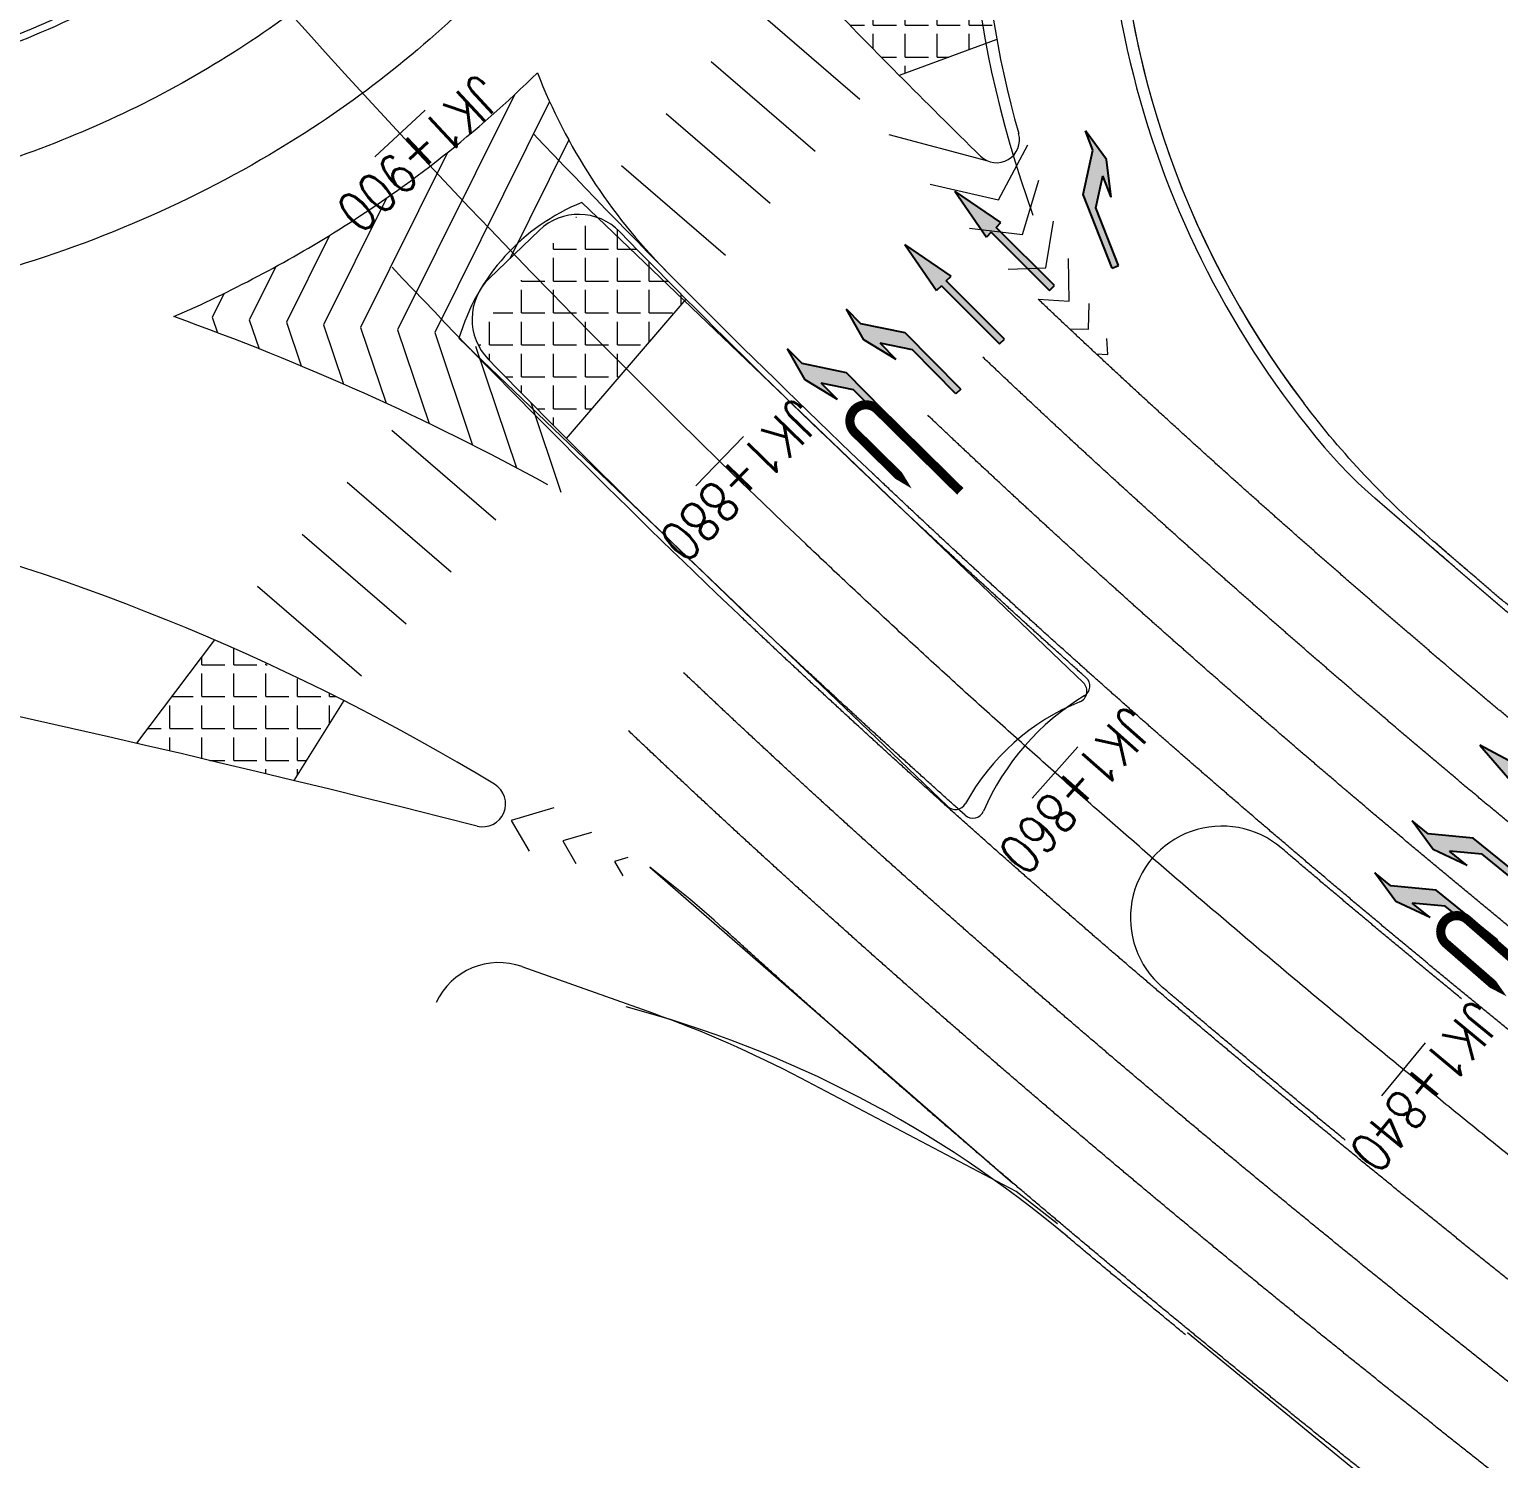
# Model space of a CAD drawing. Header units: millimetres. Extents: x 523446 to 528898, y 388189 to 392165.
# Drawn here: x 527097.3 to 527161.5, y 389638.9 to 389701.4 of the extents above; entities that cross this region are included whole.
import ezdxf
from ezdxf.enums import TextEntityAlignment as Align

# ---------------------------------------------------------------- set-up
doc = ezdxf.new("R2010")
doc.units = ezdxf.units.MM
for name, pattern in [('33', [6, 3, -3]), ('ACAD_ISO04W100', [30, 24, -3, 0, -3]), ('CONTINOUS', [0])]:
    doc.linetypes.add(name, pattern=pattern)
for name, color, linetype, lineweight in [('000-scy-中分带', 2, 'Continuous', 60), ('000-scy-机动车道线', 5, 'Continuous', 60), ('xubx地面', 7, 'CONTINOUS', 40), ('人行横道', 7, 'Continuous', 30)]:
    doc.layers.add(name, color=color, linetype=linetype, lineweight=lineweight)
for name, color, linetype in [('JQDD-标注路线桩号', 7, 'Continuous'), ('MEDS道路平面中线-JQDD', 7, 'Continuous'), ('中央绿化带', 3, 'Continuous'), ('标线（实）', 1, 'Continuous'), ('标线（虚）', 1, '33'), ('渠化岛', 4, 'Continuous'), ('箭头', 7, 'Continuous'), ('车行道边线', 5, 'ACAD_ISO04W100'), ('转盘', 5, 'Continuous')]:
    doc.layers.add(name, color=color, linetype=linetype)
doc.styles.add('MEDS', font='TXT_S.SHX', dxfattribs={"width": 0.75, "bigfont": 'hztxt.shx'})
pattern_1 = [(0, (0, 0), (0, 1.397), [1.016, -0.381]), (90, (0, 0), (-1.397, 9e-17), [1.016, -0.381])]

# ---------------------------------------------------------------- blocks, each defined once
blk = doc.blocks.new('y')
blk.add_hatch(color=0).paths.add_polyline_path([(0.55, 0.225), (0.55, -0.275), (0.75, 0.525), (0.55, 1.275), (0.55, 0.825), (0, 0), (0, -1.725), (0.15, -1.725), (0.15, -0.375)])
at = {"color": 0}
for p, q in [((0.75, 0.525), (0.55, 1.275)), ((0.55, 0.825), (0.55, 1.275)), ((0, 0), (0.55, 0.825)), ((0.55, -0.275), (0.75, 0.525)), ((0.15, -0.375), (0.55, 0.225)), ((0.55, -0.275), (0.55, 0.225)), ((0, -1.725), (0, 0)), ((0.15, -1.725), (0.15, -0.375)), ((0, -1.725), (0.15, -1.725))]:
    blk.add_line(p, q, dxfattribs=at)
blk = doc.blocks.new('zx')
blk.add_hatch(color=0).paths.add_polyline_path([(0.075, -1.2), (0.225, -1.2), (0, 0), (-0.225, -1.2), (-0.075, -1.2), (-0.075, -3), (0.075, -3)])
at = {"color": 0}
for p, q in [((0, 0), (-0.225, -1.2)), ((0.225, -1.2), (0, 0)), ((-0.075, -1.2), (-0.225, -1.2)), ((-0.075, -1.2), (-0.075, -3)), ((0.075, -3), (0.075, -1.2)), ((0.075, -1.2), (0.225, -1.2)), ((-0.075, -3), (0.075, -3))]:
    blk.add_line(p, q, dxfattribs=at)
blk = doc.blocks.new('箭头（调头）')
at = {"color": 0}
blk.add_lwpolyline([(0, 0, 0.4, 0.4, 0), (0, 5.1, 0.4, 0.4, 1), (-1.4, 5.1, 0.4, 0.4, 0), (-1.4, 4, 1.2, 0, 0), (-1.4, 1.6, 0, 0, 0)], format="xyseb", dxfattribs=at)

msp = doc.modelspace()

# ---------------------------------------------------------------- hatches: boundary and pattern name
at = {"layer": '渠化岛', "linetype": 'ByBlock', "lineweight": 0}
h = msp.add_hatch(dxfattribs=at)
h.set_pattern_fill('ANGLE', color=42, scale=0.2, style=0)
h.set_pattern_definition(pattern_1)
edge = h.paths.add_edge_path()
edge.add_arc((527138.94, 389709.961), 10, 210.32011, 221.05131)
edge.add_line((527131.398, 389703.394), (527135.344, 389699.344))
edge.add_line((527135.344, 389699.344), (527139.608, 389700.903))
edge.add_arc((527184.844, 389709.25), 46, 145.64198, 190.45499, ccw=False)
edge.add_line((527146.87, 389735.211), (527144.168, 389737.134))
edge.add_line((527144.168, 389737.134), (527136.391, 389727.156))
edge.add_line((527136.391, 389727.156), (527130.854, 389716.695))
edge.add_line((527130.854, 389716.695), (527131.967, 389707.381))
edge.add_line((527131.967, 389707.381), (527130.307, 389704.913))
h = msp.add_hatch(dxfattribs=at)
h.set_pattern_fill('ANGLE', color=42, scale=0.2, style=0)
h.set_pattern_definition(pattern_1)
edge = h.paths.add_edge_path()
edge.add_arc((527119.175, 389688.686), 2.5, 195.88878, 220.23053)
edge.add_line((527117.267, 389687.071), (527120.797, 389683.482))
edge.add_line((527120.797, 389683.482), (527126.036, 389689.558))
edge.add_line((527126.036, 389689.558), (527122.877, 389692.781))
edge.add_line((527122.877, 389692.781), (527121.234, 389693.176))
edge.add_line((527121.234, 389693.176), (527116.771, 389688.002))
h = msp.add_hatch(dxfattribs=at)
h.set_pattern_fill('ANGLE', color=42, scale=0.2, style=0)
h.set_pattern_definition(pattern_1)
h.paths.add_polyline_path([(527102.02, 389670.158), (527105.421, 389674.675), (527111.082, 389672.022), (527108.909, 389668.526)])

# ---------------------------------------------------------------- linework, layer by layer
at = {"layer": '000-scy-中分带', "linetype": 'ByBlock', "lineweight": 0}
for p, q in [((527121.476, 389693.79), (527143.392, 389672.796)), ((527116.104, 389687.856), (527137.453, 389667.405))]:
    msp.add_line(p, q, dxfattribs=at)
at = {"layer": '000-scy-中分带', "linetype": 'ByBlock', "lineweight": 0, "flags": 128}
for points in [[(527152.305, 389665.357, -0.000041), (527152.038, 389665.584)], [(527152.305, 389665.357, -0.000041), (527152.038, 389665.584)], [(527159.911, 389658.997, -0.000034), (527159.652, 389659.21, -0.000057), (527159.226, 389659.561, -0.000058), (527158.801, 389659.912, -0.000058), (527158.375, 389660.264, -0.000059), (527157.95, 389660.616, -0.000059), (527157.525, 389660.968, -0.00006), (527157.101, 389661.321, -0.00006), (527156.677, 389661.674, -0.000061), (527156.254, 389662.027, -0.000061), (527155.83, 389662.381, -0.000061), (527155.407, 389662.735, -0.000062), (527154.985, 389663.09, -0.000062), (527154.563, 389663.445, -0.000063), (527154.141, 389663.8, -0.000063), (527153.72, 389664.156, -0.000064), (527153.299, 389664.513, -0.000064), (527152.878, 389664.869, -0.000065), (527152.458, 389665.226, -0.000009), (527152.305, 389665.357)], [(527159.911, 389658.997, -0.000034), (527159.652, 389659.21, -0.000057), (527159.226, 389659.561, -0.000058), (527158.801, 389659.912, -0.000058), (527158.375, 389660.264, -0.000059), (527157.95, 389660.616, -0.000059), (527157.525, 389660.968, -0.00006), (527157.101, 389661.321, -0.00006), (527156.677, 389661.674, -0.000061), (527156.254, 389662.027, -0.000061), (527155.83, 389662.381, -0.000061), (527155.407, 389662.735, -0.000062), (527154.985, 389663.09, -0.000062), (527154.563, 389663.445, -0.000063), (527154.141, 389663.8, -0.000063), (527153.72, 389664.156, -0.000064), (527153.299, 389664.513, -0.000064), (527152.878, 389664.869, -0.000065), (527152.458, 389665.226, -0.000009), (527152.305, 389665.357)], [(527147.096, 389659.285, -0.000038), (527146.85, 389659.494, -0.000001), (527146.846, 389659.498, -0.000001)], [(527147.096, 389659.285, -0.000038), (527146.85, 389659.494, -0.000001), (527146.846, 389659.498, -0.000001)], [(527154.833, 389652.816, -0.000034), (527154.572, 389653.03, -0.000057), (527154.141, 389653.386, -0.000058), (527153.709, 389653.741, -0.000058), (527153.278, 389654.098, -0.000059), (527152.847, 389654.454, -0.000059), (527152.417, 389654.811, -0.00006), (527151.987, 389655.169, -0.00006), (527151.557, 389655.527, -0.000061), (527151.127, 389655.885, -0.000061), (527150.698, 389656.244, -0.000061), (527150.269, 389656.604, -0.000062), (527149.841, 389656.963, -0.000062), (527149.413, 389657.323, -0.000063), (527148.985, 389657.684, -0.000063), (527148.557, 389658.045, -0.000064), (527148.13, 389658.407, -0.000064), (527147.703, 389658.769, -0.000065), (527147.277, 389659.131, -0.000009), (527147.096, 389659.285)], [(527154.833, 389652.816, -0.000034), (527154.572, 389653.03, -0.000057), (527154.141, 389653.386, -0.000058), (527153.709, 389653.741, -0.000058), (527153.278, 389654.098, -0.000059), (527152.847, 389654.454, -0.000059), (527152.417, 389654.811, -0.00006), (527151.987, 389655.169, -0.00006), (527151.557, 389655.527, -0.000061), (527151.127, 389655.885, -0.000061), (527150.698, 389656.244, -0.000061), (527150.269, 389656.604, -0.000062), (527149.841, 389656.963, -0.000062), (527149.413, 389657.323, -0.000063), (527148.985, 389657.684, -0.000063), (527148.557, 389658.045, -0.000064), (527148.13, 389658.407, -0.000064), (527147.703, 389658.769, -0.000065), (527147.277, 389659.131, -0.000009), (527147.096, 389659.285)]]:
    msp.add_lwpolyline(points, format="xyb", dxfattribs=at)
at = {"layer": '000-scy-中分带', "linetype": 'ByBlock', "lineweight": 0}
for centre, radius, start, end in [((527124.946, 389685.25), 9.218, 112.11097, 163.578), ((527143.046, 389672.435), 0.5, 292.12431, 46.23177), ((527147.001, 389662.708), 10, 112.12431, 151.20449), ((527137.799, 389667.766), 0.5, 226.23177, 331.20449), ((527149.444, 389662.539), 4, 49.57233, 229.57233), ((527149.444, 389662.539), 4, 49.57233, 229.57233)]:
    msp.add_arc(centre, radius, start, end, dxfattribs=at)
at = {"layer": '000-scy-机动车道线', "linetype": 'ByBlock', "lineweight": 0}
for p, q in [((527124.573, 389658.363), (527118.869, 389660.398)), ((527140.446, 389650.58), (527131.048, 389655.523)), ((527142.256, 389649.156), (527140.446, 389650.58))]:
    msp.add_line(p, q, dxfattribs=at)
at = {"layer": '000-scy-机动车道线', "linetype": 'ByBlock', "lineweight": 0, "flags": 128}
msp.add_lwpolyline([(527160.191, 389677.691, -0.000063), (527159.813, 389678.016, -0.000068), (527159.407, 389678.365, -0.000068), (527159.002, 389678.715, -0.000055), (527158.678, 389678.996, -0.051754), (527153.022, 389685.014)], format="xyb", dxfattribs=at)
at = {"layer": '000-scy-机动车道线', "linetype": 'ByBlock', "lineweight": 0}
msp.add_lwpolyline([(527160.307, 389677.592, -0.000014), (527160.22, 389677.667, -0.000067), (527159.813, 389678.016, -0.000068), (527159.407, 389678.365, -0.000068), (527158.678, 389678.996)], format="xyb", dxfattribs=at)
msp.add_lwpolyline([(527160.307, 389677.592, -0.000014), (527160.22, 389677.667, -0.000067), (527159.813, 389678.016, -0.000068), (527159.407, 389678.365, -0.000068), (527158.678, 389678.996)], format="xyb", dxfattribs=at)
for centre, radius, start, end in [((527184.844, 389709.25), 40, 142.17469, 217.29357), ((527184.844, 389709.25), 40, 142.94551, 217.29357), ((526942.756, 388982.356), 706, 75.720108, 84.326198), ((527065.841, 389582.841), 100, 58.78782, 76.12448), ((527117.144, 389667.511), 1, 255.72011, 58.78782), ((527117.85, 389657.541), 3.034, 70.36715, 154.93422), ((527107.774, 389611.27), 50, 62.25795, 70.36715)]:
    msp.add_arc(centre, radius, start, end, dxfattribs=at)
at = {"layer": 'JQDD-标注路线桩号', "color": 7, "linetype": 'ByBlock', "lineweight": 0}
for p, q in [((527114.629, 389697.819), (527112.43, 389695.778)), ((527128.543, 389683.56), (527126.449, 389681.411)), ((527143.146, 389670.001), (527141.156, 389667.756)), ((527158.324, 389657.066), (527156.42, 389654.748))]:
    msp.add_line(p, q, dxfattribs=at)
at = {"layer": 'MEDS道路平面中线-JQDD', "color": 6, "linetype": 'ByBlock', "lineweight": 0}
msp.add_lwpolyline([(527162.391, 389651.825, -0.000459), (527161.418, 389652.61, -0.000469), (527160.447, 389653.397, -0.000479), (527159.477, 389654.185, -0.000488), (527158.508, 389654.975, -0.000498), (527157.542, 389655.767, -0.000508), (527156.576, 389656.562, -0.000518), (527155.613, 389657.358, -0.000527), (527154.651, 389658.156, -0.000537), (527153.69, 389658.956, -0.000547), (527152.732, 389659.759, -0.000557), (527151.775, 389660.563, -0.000566), (527150.82, 389661.37, -0.000576), (527149.867, 389662.179, -0.000586), (527148.916, 389662.99, -0.000596), (527147.967, 389663.803, -0.000605), (527147.02, 389664.619, -0.000615), (527146.075, 389665.437, -0.000625), (527145.132, 389666.257, -0.000635), (527144.191, 389667.08, -0.000645), (527143.252, 389667.905, -0.000654), (527142.315, 389668.733, -0.000664), (527141.38, 389669.563, -0.000674), (527140.448, 389670.396, -0.000684), (527139.518, 389671.231, -0.000693), (527138.59, 389672.068, -0.000703), (527137.665, 389672.909, -0.000713), (527136.742, 389673.752, -0.000723), (527135.821, 389674.597, -0.000732), (527134.903, 389675.446, -0.000742), (527133.988, 389676.297, -0.000752), (527133.075, 389677.151, -0.000762), (527132.164, 389678.007, -0.000781), (527131.257, 389678.867)], format="xyb", dxfattribs=at)
at = {"layer": 'MEDS道路平面中线-JQDD', "color": 233, "linetype": 'ByBlock', "lineweight": 0}
msp.add_arc((527406.717, 389968.904), 400, 202.72228, 226.47654, dxfattribs=at)
at = {"layer": 'xubx地面', "color": 7, "linetype": 'ByBlock', "lineweight": 0, "ltscale": 5, "flags": 128}
for points in [[(527162.312, 389670.975, -0.000062), (527161.898, 389671.323, -0.000062), (527161.484, 389671.671, -0.000063), (527161.07, 389672.019, -0.000063), (527160.657, 389672.368, -0.000064), (527160.245, 389672.717, -0.000064), (527159.833, 389673.067, -0.000065), (527159.421, 389673.417, -0.000019), (527159.303, 389673.517, -0.000019)], [(527162.574, 389666.199, -0.000059), (527162.155, 389666.547, -0.00006), (527161.736, 389666.896, -0.00006), (527161.317, 389667.244, -0.000061), (527160.899, 389667.593, -0.000061), (527160.481, 389667.943, -0.000061), (527160.064, 389668.292, -0.000062), (527159.647, 389668.642, -0.000062), (527159.23, 389668.993, -0.000063), (527158.814, 389669.343, -0.000063), (527158.399, 389669.695, -0.000064), (527157.983, 389670.046, -0.000064), (527157.568, 389670.398, -0.000065), (527157.154, 389670.75, -0.00002), (527157.025, 389670.86, -0.00002)], [(527162.457, 389661.759, -0.000057), (527162.034, 389662.107, -0.000057), (527161.61, 389662.456, -0.000058), (527161.187, 389662.805, -0.000058), (527160.764, 389663.154, -0.000059), (527160.342, 389663.504, -0.000059), (527159.92, 389663.854, -0.00006), (527159.498, 389664.204, -0.00006), (527159.077, 389664.555, -0.000061), (527158.656, 389664.906, -0.000061), (527158.236, 389665.258, -0.000061), (527157.816, 389665.61, -0.000062), (527157.396, 389665.962, -0.000062), (527156.977, 389666.314, -0.000063), (527156.558, 389666.667, -0.000063), (527156.14, 389667.021, -0.000064), (527155.722, 389667.375, -0.000064), (527155.304, 389667.729, -0.000065), (527154.887, 389668.083, -0.000022), (527154.746, 389668.204, -0.000022)], [(527162.692, 389641.673, -0.000046), (527162.252, 389642.021, -0.000046), (527161.812, 389642.37, -0.000047), (527161.372, 389642.719, -0.000047), (527160.932, 389643.068, -0.000048), (527160.493, 389643.417, -0.000048), (527160.054, 389643.767, -0.000048), (527159.615, 389644.118, -0.000049), (527159.176, 389644.468, -0.000049), (527158.738, 389644.819, -0.00005), (527158.3, 389645.171, -0.00005), (527157.862, 389645.523, -0.000051), (527157.424, 389645.875, -0.000051), (527156.987, 389646.227, -0.000052), (527156.549, 389646.58, -0.000052), (527156.112, 389646.934, -0.000053), (527155.676, 389647.288, -0.000053), (527155.239, 389647.642, -0.000054), (527154.803, 389647.997, -0.000054), (527154.367, 389648.352, -0.000055), (527153.931, 389648.707, -0.000055), (527153.496, 389649.063, -0.000056), (527153.061, 389649.419, -0.000056), (527152.626, 389649.776, -0.000057), (527152.191, 389650.133, -0.000057), (527151.757, 389650.491, -0.000058), (527151.323, 389650.849, -0.000058), (527150.889, 389651.207, -0.000059), (527150.455, 389651.566, -0.000059), (527150.022, 389651.926, -0.00006), (527149.589, 389652.285, -0.00006), (527149.157, 389652.646, -0.000061), (527148.724, 389653.006, -0.000061), (527148.292, 389653.368, -0.000061), (527147.861, 389653.729, -0.000062), (527147.429, 389654.091, -0.000062), (527146.998, 389654.454, -0.000063), (527146.568, 389654.817, -0.000063), (527146.137, 389655.181, -0.000064), (527145.707, 389655.545, -0.000064), (527145.277, 389655.909, -0.000065), (527144.848, 389656.274, -0.000029), (527144.655, 389656.438, -0.000029)], [(527161.85, 389637.88, -0.000044), (527161.408, 389638.228, -0.000045), (527160.965, 389638.577, -0.000045), (527160.523, 389638.927, -0.000046), (527160.081, 389639.276, -0.000046), (527159.639, 389639.626, -0.000047), (527159.197, 389639.977, -0.000047), (527158.755, 389640.328, -0.000048), (527158.314, 389640.679, -0.000048), (527157.873, 389641.03, -0.000048), (527157.432, 389641.382, -0.000049), (527156.991, 389641.735, -0.000049), (527156.55, 389642.087, -0.00005), (527156.11, 389642.441, -0.00005), (527155.67, 389642.794, -0.000051), (527155.23, 389643.148, -0.000051), (527154.79, 389643.503, -0.000052), (527154.35, 389643.857, -0.000052), (527153.911, 389644.213, -0.000053), (527153.472, 389644.568, -0.000053), (527153.033, 389644.924, -0.000054), (527152.595, 389645.281, -0.000054), (527152.157, 389645.638, -0.000055), (527151.718, 389645.995, -0.000055), (527151.281, 389646.353, -0.000056), (527150.843, 389646.711, -0.000056), (527150.406, 389647.07, -0.000057), (527149.969, 389647.429, -0.000057), (527149.532, 389647.789, -0.000058), (527149.095, 389648.149, -0.000058), (527148.659, 389648.51, -0.000059), (527148.223, 389648.871, -0.000059), (527147.787, 389649.232, -0.00006), (527147.352, 389649.594, -0.00006), (527146.917, 389649.956, -0.000061), (527146.482, 389650.319, -0.000061), (527146.047, 389650.683, -0.000061), (527145.613, 389651.047, -0.000062), (527145.179, 389651.411, -0.000062), (527144.745, 389651.776, -0.000063), (527144.312, 389652.141, -0.000063), (527143.878, 389652.507, -0.000064), (527143.446, 389652.873, -0.000064), (527143.013, 389653.24, -0.000065), (527142.581, 389653.607, -0.000031), (527142.376, 389653.782, -0.000031)]]:
    msp.add_lwpolyline(points, format="xyb", dxfattribs=at)
at = {"layer": 'xubx地面', "linetype": 'ByBlock', "lineweight": 0, "ltscale": 5, "flags": 128}
for points in [[(527162.374, 389657.307, -0.000054), (527161.946, 389657.655, -0.000055), (527161.518, 389658.004, -0.000055), (527161.091, 389658.354, -0.000056), (527160.664, 389658.703, -0.000056), (527160.237, 389659.053, -0.000057), (527159.811, 389659.403, -0.000057), (527159.385, 389659.754, -0.000058), (527158.96, 389660.105, -0.000058), (527158.534, 389660.456, -0.000059), (527158.11, 389660.808, -0.000059), (527157.685, 389661.16, -0.00006), (527157.261, 389661.513, -0.00006), (527156.837, 389661.866, -0.000061), (527156.414, 389662.219, -0.000061), (527155.991, 389662.573, -0.000061), (527155.568, 389662.927, -0.000062), (527155.146, 389663.281, -0.000062), (527154.724, 389663.636, -0.000063), (527154.302, 389663.992, -0.000063), (527153.881, 389664.347, -0.000064), (527153.46, 389664.703, -0.000064), (527153.04, 389665.06, -0.000065), (527152.62, 389665.417, -0.000024), (527152.467, 389665.547, -0.000024)], [(527162.673, 389646.156, -0.000048), (527162.235, 389646.504, -0.000048), (527161.799, 389646.853, -0.000049), (527161.362, 389647.202, -0.000049), (527160.926, 389647.551, -0.00005), (527160.49, 389647.901, -0.00005), (527160.054, 389648.251, -0.000051), (527159.619, 389648.601, -0.000051), (527159.183, 389648.952, -0.000052), (527158.748, 389649.303, -0.000052), (527158.314, 389649.655, -0.000053), (527157.879, 389650.007, -0.000053), (527157.445, 389650.359, -0.000054), (527157.011, 389650.712, -0.000054), (527156.577, 389651.065, -0.000055), (527156.144, 389651.419, -0.000055), (527155.711, 389651.773, -0.000056), (527155.278, 389652.127, -0.000056), (527154.846, 389652.482, -0.000057), (527154.414, 389652.837, -0.000057), (527153.982, 389653.193, -0.000058), (527153.55, 389653.549, -0.000058), (527153.119, 389653.905, -0.000059), (527152.688, 389654.262, -0.000059), (527152.257, 389654.619, -0.00006), (527151.827, 389654.977, -0.00006), (527151.397, 389655.335, -0.000061), (527150.967, 389655.693, -0.000061), (527150.538, 389656.052, -0.000061), (527150.109, 389656.412, -0.000062), (527149.68, 389656.772, -0.000062), (527149.252, 389657.132, -0.000063), (527148.823, 389657.493, -0.000063), (527148.396, 389657.854, -0.000064), (527147.968, 389658.216, -0.000064), (527147.541, 389658.578, -0.000065), (527147.115, 389658.941, -0.000028), (527146.933, 389659.095, -0.000028)], [(527156.134, 389637.94, -0.000048), (527155.691, 389638.293, -0.000048), (527155.248, 389638.647, -0.000049), (527154.805, 389639.001, -0.000049), (527154.362, 389639.355, -0.00005), (527153.92, 389639.71, -0.00005), (527153.477, 389640.066, -0.000051), (527153.035, 389640.422, -0.000051), (527152.593, 389640.778, -0.000052), (527152.152, 389641.134, -0.000052), (527151.71, 389641.491, -0.000053), (527151.269, 389641.849, -0.000053), (527150.828, 389642.207, -0.000054), (527150.387, 389642.565, -0.000054), (527149.946, 389642.924, -0.000055), (527149.506, 389643.284, -0.000055), (527149.065, 389643.643, -0.000056), (527148.625, 389644.004, -0.000056), (527148.186, 389644.364, -0.000057), (527147.746, 389644.726, -0.000057), (527147.307, 389645.087, -0.000058), (527146.868, 389645.449, -0.000058), (527146.429, 389645.812, -0.000059), (527145.991, 389646.175, -0.000059), (527145.552, 389646.539, -0.00006), (527145.114, 389646.903, -0.00006), (527144.676, 389647.267, -0.000061), (527144.239, 389647.632, -0.000061), (527143.802, 389647.998, -0.000061), (527143.365, 389648.364, -0.000062), (527142.928, 389648.73, -0.000062), (527142.492, 389649.098, -0.000063), (527142.056, 389649.465, -0.000063), (527141.62, 389649.833, -0.000064), (527141.184, 389650.202, -0.000064), (527140.749, 389650.571, -0.000065), (527140.314, 389650.941, -0.000033), (527140.098, 389651.125, -0.000033)]]:
    msp.add_lwpolyline(points, format="xyb", dxfattribs=at)
at = {"layer": '中央绿化带', "linetype": 'ByBlock', "lineweight": 0, "ltscale": 0.05}
msp.add_line((527117.442, 389690.487), (527119.603, 389692.568), dxfattribs=at)
at = {"layer": '中央绿化带', "linetype": 'ByBlock', "lineweight": 0, "ltscale": 0.05, "flags": 128}
for points in [[(527143.503, 389673.029), (527143.32, 389673.193, -0.000076), (527142.91, 389673.56, -0.000076), (527142.5, 389673.928, -0.000077), (527142.091, 389674.297, -0.000077), (527141.682, 389674.665, -0.000078), (527141.274, 389675.035, -0.000078), (527140.866, 389675.404, -0.000079), (527140.458, 389675.775, -0.000079), (527140.052, 389676.146, -0.00008), (527139.645, 389676.517, -0.00008), (527139.239, 389676.889, -0.000081), (527138.834, 389677.261, -0.000081), (527138.429, 389677.634, -0.000082), (527138.025, 389678.007, -0.000082), (527137.621, 389678.381, -0.000083), (527137.218, 389678.755, -0.000083), (527136.816, 389679.129, -0.000083), (527136.414, 389679.504)], [(527138.229, 389667.014), (527137.99, 389667.228, -0.000076), (527137.572, 389667.601, -0.000076), (527137.155, 389667.976, -0.000077), (527136.738, 389668.351, -0.000077), (527136.322, 389668.726, -0.000078), (527135.907, 389669.102, -0.000078), (527135.491, 389669.479, -0.000079), (527135.076, 389669.856, -0.000079), (527134.662, 389670.233, -0.00008), (527134.248, 389670.612, -0.00008), (527133.835, 389670.99, -0.000081), (527133.422, 389671.37, -0.000081), (527133.009, 389671.749, -0.000082), (527132.597, 389672.13, -0.000082), (527132.186, 389672.511, -0.000083), (527131.775, 389672.892, -0.000083), (527131.363, 389673.276, -0.000084), (527130.952, 389673.658, -0.000029), (527130.812, 389673.79)]]:
    msp.add_lwpolyline(points, format="xyb", dxfattribs=at)
at = {"layer": '中央绿化带', "linetype": 'ByBlock', "lineweight": 0, "ltscale": 0.05}
for centre, radius, start, end in [((527121.337, 389690.766), 2.5, 44.26361, 133.90415), ((527406.801, 389968.985), 396.117, 224.26361, 226.9931), ((527119.175, 389688.686), 2.5, 133.90415, 224.26092), ((527406.763, 389968.949), 404.064, 224.26092, 226.92617), ((527143.17, 389672.656), 0.5, 301.11606, 48.22336), ((527149.113, 389662.811), 11, 121.11606, 156.556), ((527138.562, 389667.386), 0.5, 228.22602, 336.556)]:
    msp.add_arc(centre, radius, start, end, dxfattribs=at)
at = {"layer": '人行横道', "linetype": 'ByBlock', "lineweight": 0}
for points in [[(527133.627, 389698.286), (527129.083, 389702.205)], [(527131.668, 389696.015), (527127.124, 389699.933)], [(527129.708, 389693.743), (527125.165, 389697.661)], [(527127.749, 389691.471), (527123.206, 389695.389)], [(527117.718, 389679.903), (527113.175, 389683.821)], [(527115.759, 389677.631), (527111.215, 389681.549)], [(527113.8, 389675.359), (527109.256, 389679.278)], [(527111.84, 389673.087), (527107.297, 389677.006)]]:
    msp.add_lwpolyline(points, dxfattribs=at)
at = {"layer": '标线（实）', "linetype": 'ByBlock', "lineweight": 0}
for p, q in [((527159.364, 389678.073), (527156.125, 389680.869)), ((527127.879, 389661.87), (527127.632, 389662.096))]:
    msp.add_line(p, q, dxfattribs=at)
for points in [[(527118.532, 389698.499), (527113.424, 389688.222), (527114.803, 389684.128)], [(527120.06, 389698.203), (527115.044, 389688.111), (527116.703, 389683.187)], [(527120.899, 389696.521), (527118.321, 389691.333)], [(527134.886, 389696.757), (527139.162, 389695.626)], [(527136.692, 389694.595), (527139.685, 389693.9), (527140.961, 389696.314)], [(527115.599, 389695.968), (527111.804, 389688.333), (527112.921, 389685.016)], [(527138.407, 389692.671), (527140.733, 389692.394), (527141.446, 389694.77)], [(527112.937, 389693.982), (527110.184, 389688.443), (527111.056, 389685.855)], [(527140.101, 389690.881), (527141.748, 389690.936), (527142.089, 389692.969)], [(527110.452, 389692.352), (527108.564, 389688.554), (527109.206, 389686.647)], [(527141.409, 389689.567), (527142.765, 389689.473), (527142.744, 389691.343)], [(527108.096, 389690.983), (527106.943, 389688.665), (527107.371, 389687.395)], [(527105.84, 389689.815), (527105.323, 389688.775), (527105.551, 389688.1)], [(527142.776, 389688.275), (527143.618, 389688.247), (527143.639, 389689.37)], [(527143.947, 389687.178), (527144.452, 389687.15), (527144.413, 389687.84)], [(527116.828, 389687.514), (527118.621, 389682.192)], [(527119.242, 389685.049), (527120.56, 389681.134)], [(527120.252, 389667.338), (527118.388, 389666.782), (527119.168, 389665.444)], [(527121.889, 389666.261), (527120.644, 389665.89), (527121.214, 389664.912)], [(527123.479, 389665.17), (527122.9, 389664.998), (527123.265, 389664.373)]]:
    msp.add_lwpolyline(points, dxfattribs=at)
at = {"layer": '标线（实）', "linetype": 'ByBlock', "lineweight": 0, "ltscale": 0.03, "flags": 128}
for points in [[(527152.467, 389665.547, -0.000042), (527152.2, 389665.774, -0.000066), (527151.781, 389666.132, -0.000066), (527151.363, 389666.49, -0.000067), (527150.944, 389666.849, -0.000067), (527150.526, 389667.208, -0.000068), (527150.109, 389667.567, -0.000068), (527149.692, 389667.927, -0.000069), (527149.275, 389668.287, -0.000069), (527148.859, 389668.648, -0.00007), (527148.443, 389669.009, -0.00007), (527148.027, 389669.371, -0.000071), (527147.612, 389669.733, -0.000071), (527147.198, 389670.096, -0.000072), (527146.784, 389670.459, -0.000072), (527146.37, 389670.822, -0.000073), (527145.957, 389671.186, -0.000073), (527145.544, 389671.55, -0.000074), (527145.132, 389671.915, -0.000074), (527144.72, 389672.281, -0.000075), (527144.308, 389672.646, -0.000075), (527143.897, 389673.013, -0.000075), (527143.487, 389673.379, -0.000076), (527143.077, 389673.747, -0.000076), (527142.667, 389674.114, -0.000077), (527142.258, 389674.482, -0.000077), (527141.85, 389674.851, -0.000078), (527141.441, 389675.22, -0.000078), (527141.034, 389675.59, -0.000079), (527140.627, 389675.96, -0.000079), (527140.22, 389676.33, -0.00008), (527139.814, 389676.701, -0.00008), (527139.408, 389677.073, -0.000081), (527139.003, 389677.445, -0.000081), (527138.598, 389677.818, -0.000082), (527138.194, 389678.191, -0.000082), (527137.791, 389678.564, -0.000083), (527137.388, 389678.938, -0.000083), (527136.987, 389679.312, -0.000083), (527136.585, 389679.687, -0.000084), (527136.183, 389680.062, -0.000084), (527135.782, 389680.438, -0.000084), (527135.382, 389680.815, -0.000085), (527134.982, 389681.192, -0.000085), (527134.582, 389681.57, -0.000086), (527134.182, 389681.95)], [(527162.506, 389675.389, -0.000064), (527162.097, 389675.736, -0.000065), (527161.688, 389676.083, -0.000065), (527161.279, 389676.431, -0.000066), (527160.871, 389676.78, -0.000066), (527160.464, 389677.128, -0.000067), (527160.057, 389677.477, -0.000067), (527159.65, 389677.826, -0.000068), (527159.244, 389678.176, -0.000068), (527158.514, 389678.806, -0.000068)], [(527146.933, 389659.095, -0.000038), (527146.688, 389659.304, -0.000066), (527146.262, 389659.667, -0.000066), (527145.837, 389660.031, -0.000067), (527145.412, 389660.396, -0.000067), (527144.987, 389660.761, -0.000068), (527144.562, 389661.126, -0.000068), (527144.138, 389661.492, -0.000069), (527143.714, 389661.859, -0.000069), (527143.291, 389662.226, -0.00007), (527142.868, 389662.593, -0.00007), (527142.445, 389662.961, -0.000071), (527142.023, 389663.329, -0.000071), (527141.601, 389663.698, -0.000072), (527141.18, 389664.068, -0.000072), (527140.759, 389664.437, -0.000073), (527140.338, 389664.808, -0.000073), (527139.918, 389665.179, -0.000074), (527139.498, 389665.55, -0.000074), (527139.079, 389665.922, -0.000075), (527138.66, 389666.295, -0.000075), (527138.241, 389666.668, -0.000075), (527137.823, 389667.041, -0.000076), (527137.405, 389667.415, -0.000076), (527136.988, 389667.79, -0.000077), (527136.571, 389668.165, -0.000077), (527136.155, 389668.541, -0.000078), (527135.739, 389668.917, -0.000078), (527135.323, 389669.294, -0.000079), (527134.908, 389669.671, -0.000079), (527134.494, 389670.049, -0.00008), (527134.08, 389670.427, -0.00008), (527133.666, 389670.806, -0.000081), (527133.253, 389671.185, -0.000081), (527132.84, 389671.566, -0.000082), (527132.428, 389671.946, -0.000082), (527132.016, 389672.327, -0.000083), (527131.604, 389672.709, -0.000084), (527131.192, 389673.093, -0.000084), (527130.782, 389673.476, -0.000085), (527130.372, 389673.859, -0.000085), (527129.962, 389674.243, -0.000086), (527129.554, 389674.628, -0.000086), (527129.145, 389675.013, -0.000087), (527128.737, 389675.399, -0.000087), (527128.332, 389675.784)], [(527156.134, 389637.94, -0.000048), (527155.691, 389638.293, -0.000048), (527155.248, 389638.647, -0.000049), (527154.805, 389639.001, -0.000049), (527154.362, 389639.355, -0.00005), (527153.92, 389639.71, -0.00005), (527153.477, 389640.066, -0.000051), (527153.035, 389640.422, -0.000051), (527152.593, 389640.778, -0.000052), (527152.152, 389641.134, -0.000052), (527151.71, 389641.491, -0.000053), (527151.269, 389641.849, -0.000053), (527150.828, 389642.207, -0.000054), (527150.387, 389642.565, -0.000054), (527149.946, 389642.924, -0.000055), (527149.506, 389643.284, -0.000055), (527149.065, 389643.643, -0.000056), (527148.625, 389644.004, -0.000056), (527148.186, 389644.364, -0.000057), (527147.746, 389644.726, -0.000057), (527147.307, 389645.087, -0.000058), (527146.868, 389645.449, -0.000058), (527146.429, 389645.812, -0.000059), (527145.991, 389646.175, -0.000059), (527145.552, 389646.539, -0.00006), (527145.114, 389646.903, -0.00006), (527144.676, 389647.267, -0.000061), (527144.239, 389647.632, -0.000061), (527143.802, 389647.998, -0.000061), (527143.365, 389648.364, -0.000062), (527142.928, 389648.73, -0.000062), (527142.492, 389649.098, -0.000063), (527142.056, 389649.465, -0.000063), (527141.62, 389649.833, -0.000064), (527141.184, 389650.202, -0.000064), (527140.749, 389650.571, -0.000065), (527140.314, 389650.941, -0.000065), (527139.879, 389651.311, -0.000066), (527139.445, 389651.682, -0.000066), (527139.011, 389652.053, -0.000067), (527138.577, 389652.425, -0.000067), (527138.144, 389652.797, -0.000068), (527137.711, 389653.17, -0.000068), (527137.278, 389653.543, -0.000069), (527136.845, 389653.917, -0.000069), (527136.413, 389654.292, -0.00007), (527135.981, 389654.667, -0.00007), (527135.55, 389655.042, -0.000071), (527135.119, 389655.418, -0.000071), (527134.688, 389655.795, -0.000072), (527134.257, 389656.172, -0.000072), (527133.827, 389656.55, -0.000073), (527133.398, 389656.929, -0.000073), (527132.968, 389657.308, -0.000074), (527132.539, 389657.687, -0.000074), (527132.11, 389658.068, -0.000075), (527131.682, 389658.448, -0.000075), (527131.254, 389658.83, -0.000075), (527130.827, 389659.212, -0.000076), (527130.399, 389659.594, -0.000076), (527129.973, 389659.977, -0.000077), (527129.546, 389660.361, -0.000077), (527129.12, 389660.745, -0.000078), (527128.695, 389661.13, -0.000078), (527128.269, 389661.516, -0.000079), (527127.844, 389661.902)]]:
    msp.add_lwpolyline(points, format="xyb", dxfattribs=at)
at = {"layer": '标线（实）', "color": 0, "linetype": 'ByBlock', "lineweight": 0}
msp.add_lwpolyline([(527124.443, 389664.741), (527140.314, 389650.941)], dxfattribs=at).dxf.unprotected_set("ltscale", 0)
at = {"layer": '标线（实）', "linetype": 'ByBlock', "lineweight": 0, "ltscale": 0.03}
for centre, radius, start, end in [((527184.844, 389709.25), 40.5, 115.87475, 220.23823), ((527184.844, 389709.25), 46.5, 137.06086, 200.14144), ((527406.717, 389968.904), 404.25, 223.43711, 226.47654), ((527169.195, 389696.008), 20, 220.23823, 229.19574), ((527094.134, 389624.974), 50, 47.55469, 52.68662)]:
    msp.add_arc(centre, radius, start, end, dxfattribs=at)
at = {"layer": '标线（实）', "linetype": 'ByBlock', "lineweight": 0}
for centre, radius, start, end in [((527143.284, 389708.735), 25.5, 201.33455, 224.64271), ((527406.717, 389968.904), 395.75, 223.43687, 226.47654), ((527065.841, 389582.841), 112.5, 61.23164, 70.36586)]:
    msp.add_arc(centre, radius, start, end, dxfattribs=at)
for points, knots in [([(527035.705, 389740.703), (527035.383, 389738.814), (527035.242, 389736.894), (527035.347, 389731.85), (527035.888, 389728.718), (527037.889, 389722.636), (527039.347, 389719.686), (527043.08, 389714.165), (527045.355, 389711.594), (527050.568, 389707.002), (527053.506, 389704.982), (527059.848, 389701.624), (527063.253, 389700.288), (527070.302, 389698.387), (527073.945, 389697.823), (527081.23, 389697.505), (527084.87, 389697.752), (527091.904, 389699.039), (527095.297, 389700.08), (527101.612, 389702.888), (527104.532, 389704.655), (527109.703, 389708.799), (527111.954, 389711.175), (527115.633, 389716.379), (527117.061, 389719.207), (527118.998, 389725.122), (527119.506, 389728.21), (527119.567, 389734.437), (527119.121, 389737.576), (527117.305, 389743.693), (527115.935, 389746.67), (527112.367, 389752.265), (527110.168, 389754.882), (527105.089, 389759.583), (527102.21, 389761.665), (527095.962, 389765.159), (527092.595, 389766.569), (527085.597, 389768.623), (527081.966, 389769.268), (527074.684, 389769.747), (527071.032, 389769.583), (527063.951, 389768.455), (527060.522, 389767.492), (527054.115, 389764.83), (527051.138, 389763.131), (527045.835, 389759.111), (527043.509, 389756.789), (527039.666, 389751.677), (527038.15, 389748.887), (527036.472, 389744.246), (527036.008, 389742.488), (527035.705, 389740.703)], [0, 0, 0, 0, 0.160367, 0.160367, 0.419989, 0.419989, 0.679612, 0.679612, 0.939235, 0.939235, 1.198858, 1.198858, 1.458481, 1.458481, 1.718104, 1.718104, 1.977727, 1.977727, 2.23735, 2.23735, 2.496972, 2.496972, 2.756595, 2.756595, 3.016218, 3.016218, 3.275841, 3.275841, 3.535464, 3.535464, 3.795087, 3.795087, 4.05471, 4.05471, 4.314332, 4.314332, 4.573955, 4.573955, 4.833578, 4.833578, 5.093201, 5.093201, 5.352824, 5.352824, 5.612447, 5.612447, 5.87207, 5.87207, 6.131693, 6.131693, 6.283185, 6.283185, 6.283185, 6.283185]), ([(527103.643, 389688.8), (527106.137, 389689.887), (527108.544, 389691.152), (527113.98, 389694.565), (527116.905, 389696.865), (527119.531, 389699.457)], [2.2295293, 2.2295293, 2.2295293, 2.2295293, 2.3836972, 2.3836972, 2.5953127, 2.5953127, 2.5953127, 2.5953127])]:
    msp.add_open_spline(points, degree=3, knots=knots, dxfattribs=at)
at = {"layer": '标线（虚）', "linetype": 'ByBlock', "lineweight": 0, "ltscale": 0.2, "flags": 128}
for points in [[(527159.303, 389673.517, -0.000047), (527159.01, 389673.767, -0.000066), (527158.599, 389674.118, -0.000066), (527158.189, 389674.469, -0.000067), (527157.779, 389674.82, -0.000067), (527157.369, 389675.172, -0.000068), (527156.96, 389675.524, -0.000068), (527156.552, 389675.876, -0.000069), (527156.144, 389676.229, -0.000069), (527155.736, 389676.582, -0.00007), (527155.329, 389676.936, -0.00007), (527154.923, 389677.29, -0.000071), (527154.517, 389677.644, -0.000071), (527154.111, 389677.999, -0.000072), (527153.706, 389678.354, -0.000072), (527153.301, 389678.709, -0.000073), (527152.897, 389679.065, -0.000073), (527152.494, 389679.421, -0.000074), (527152.091, 389679.778, -0.000074), (527151.688, 389680.135, -0.000075), (527151.286, 389680.493, -0.000075), (527150.884, 389680.85, -0.000075), (527150.483, 389681.209, -0.000076), (527150.083, 389681.567, -0.000076), (527149.683, 389681.927, -0.000077), (527149.283, 389682.286, -0.000077), (527148.884, 389682.646, -0.000078), (527148.486, 389683.006, -0.000078), (527148.088, 389683.367, -0.000079), (527147.691, 389683.728, -0.000079), (527147.294, 389684.09, -0.00008), (527146.898, 389684.452, -0.00008), (527146.502, 389684.814, -0.000081), (527146.107, 389685.177, -0.000081), (527145.712, 389685.541, -0.000082), (527145.318, 389685.905, -0.000082), (527144.924, 389686.269, -0.000083), (527144.532, 389686.633, -0.000083), (527144.141, 389686.997, -0.000082), (527143.753, 389687.359, -0.000082), (527143.362, 389687.725, -0.000082), (527142.971, 389688.092, -0.000083), (527142.581, 389688.458, -0.000083), (527142.191, 389688.826, -0.000084), (527141.803, 389689.194, -0.000085), (527141.409, 389689.567)], [(527157.025, 389670.86, -0.000045), (527156.74, 389671.103, -0.000066), (527156.326, 389671.456, -0.000066), (527155.913, 389671.809, -0.000067), (527155.5, 389672.163, -0.000067), (527155.088, 389672.517, -0.000068), (527154.676, 389672.872, -0.000068), (527154.265, 389673.226, -0.000069), (527153.854, 389673.582, -0.000069), (527153.444, 389673.937, -0.00007), (527153.034, 389674.294, -0.00007), (527152.624, 389674.65, -0.000071), (527152.215, 389675.007, -0.000071), (527151.807, 389675.364, -0.000072), (527151.399, 389675.722, -0.000072), (527150.991, 389676.08, -0.000073), (527150.584, 389676.439, -0.000073), (527150.177, 389676.798, -0.000074), (527149.771, 389677.157, -0.000074), (527149.365, 389677.517, -0.000075), (527148.96, 389677.877, -0.000075), (527148.555, 389678.238, -0.000075), (527148.151, 389678.599, -0.000076), (527147.747, 389678.96, -0.000076), (527147.344, 389679.322, -0.000077), (527146.942, 389679.685, -0.000077), (527146.539, 389680.048, -0.000078), (527146.138, 389680.411, -0.000078), (527145.737, 389680.775, -0.000079), (527145.336, 389681.139, -0.000079), (527144.936, 389681.503, -0.00008), (527144.536, 389681.868, -0.00008), (527144.137, 389682.234, -0.000081), (527143.739, 389682.6, -0.000081), (527143.341, 389682.966, -0.000082), (527142.943, 389683.333, -0.000082), (527142.547, 389683.701, -0.000083), (527142.15, 389684.068, -0.000083), (527141.756, 389684.435, -0.000083), (527141.363, 389684.802, -0.000082), (527140.969, 389685.171, -0.000083), (527140.575, 389685.541, -0.000083), (527140.181, 389685.911, -0.000084), (527139.788, 389686.281, -0.000084), (527139.396, 389686.652, -0.000086), (527139, 389687.028)], [(527154.746, 389668.204, -0.000043), (527154.47, 389668.438, -0.000066), (527154.054, 389668.794, -0.000066), (527153.638, 389669.15, -0.000067), (527153.222, 389669.506, -0.000067), (527152.807, 389669.862, -0.000068), (527152.393, 389670.219, -0.000068), (527151.978, 389670.577, -0.000069), (527151.565, 389670.935, -0.000069), (527151.151, 389671.293, -0.00007), (527150.738, 389671.652, -0.00007), (527150.326, 389672.011, -0.000071), (527149.914, 389672.37, -0.000071), (527149.502, 389672.73, -0.000072), (527149.091, 389673.09, -0.000072), (527148.68, 389673.451, -0.000073), (527148.27, 389673.812, -0.000073), (527147.86, 389674.174, -0.000074), (527147.451, 389674.536, -0.000074), (527147.042, 389674.899, -0.000075), (527146.634, 389675.262, -0.000075), (527146.226, 389675.625, -0.000075), (527145.819, 389675.989, -0.000076), (527145.412, 389676.353, -0.000076), (527145.006, 389676.718, -0.000077), (527144.6, 389677.084, -0.000077), (527144.194, 389677.449, -0.000078), (527143.79, 389677.815, -0.000078), (527143.385, 389678.182, -0.000079), (527142.981, 389678.549, -0.000079), (527142.578, 389678.917, -0.00008), (527142.175, 389679.285, -0.00008), (527141.773, 389679.653, -0.000081), (527141.371, 389680.023, -0.000081), (527140.97, 389680.392, -0.000082), (527140.569, 389680.762, -0.000082), (527140.169, 389681.132, -0.000083), (527139.769, 389681.503, -0.000083), (527139.371, 389681.874, -0.000083), (527138.974, 389682.244, -0.000083), (527138.576, 389682.617, -0.000083), (527138.178, 389682.989, -0.000084), (527137.781, 389683.363, -0.000084), (527137.385, 389683.737, -0.000085), (527136.989, 389684.111, -0.000086), (527136.591, 389684.489)], [(527144.655, 389656.438, -0.000036), (527144.419, 389656.639, -0.000066), (527143.99, 389657.005, -0.000066), (527143.561, 389657.372, -0.000067), (527143.133, 389657.739, -0.000067), (527142.706, 389658.106, -0.000068), (527142.278, 389658.474, -0.000068), (527141.851, 389658.843, -0.000069), (527141.425, 389659.211, -0.000069), (527140.998, 389659.581, -0.00007), (527140.572, 389659.951, -0.00007), (527140.147, 389660.321, -0.000071), (527139.722, 389660.692, -0.000071), (527139.297, 389661.064, -0.000072), (527138.872, 389661.436, -0.000072), (527138.448, 389661.808, -0.000073), (527138.025, 389662.182, -0.000073), (527137.601, 389662.555, -0.000074), (527137.178, 389662.929, -0.000074), (527136.756, 389663.304, -0.000075), (527136.334, 389663.679, -0.000075), (527135.912, 389664.055, -0.000075), (527135.491, 389664.431, -0.000076), (527135.07, 389664.808, -0.000076), (527134.65, 389665.186, -0.000077), (527134.23, 389665.564, -0.000077), (527133.81, 389665.942, -0.000078), (527133.391, 389666.321, -0.000078), (527132.972, 389666.701, -0.000079), (527132.554, 389667.081, -0.000079), (527132.136, 389667.462, -0.00008), (527131.718, 389667.843, -0.00008), (527131.301, 389668.225, -0.000081), (527130.885, 389668.608, -0.000081), (527130.469, 389668.991, -0.000082), (527130.053, 389669.375, -0.000082), (527129.638, 389669.759, -0.000083), (527129.223, 389670.144, -0.000084), (527128.806, 389670.532, -0.000085), (527128.392, 389670.918, -0.000085), (527127.979, 389671.305, -0.000086), (527127.566, 389671.692, -0.000086), (527127.154, 389672.08, -0.000087), (527126.742, 389672.468, -0.000087), (527126.331, 389672.858, -0.000087), (527125.923, 389673.244)], [(527142.376, 389653.782, -0.000034), (527142.149, 389653.975, -0.000066), (527141.717, 389654.343, -0.000066), (527141.286, 389654.712, -0.000067), (527140.855, 389655.082, -0.000067), (527140.425, 389655.452, -0.000068), (527139.994, 389655.822, -0.000068), (527139.565, 389656.193, -0.000069), (527139.135, 389656.564, -0.000069), (527138.706, 389656.936, -0.00007), (527138.277, 389657.309, -0.00007), (527137.848, 389657.682, -0.000071), (527137.42, 389658.055, -0.000071), (527136.992, 389658.43, -0.000072), (527136.565, 389658.804, -0.000072), (527136.138, 389659.179, -0.000073), (527135.711, 389659.555, -0.000073), (527135.285, 389659.932, -0.000074), (527134.859, 389660.308, -0.000074), (527134.433, 389660.686, -0.000075), (527134.008, 389661.064, -0.000075), (527133.583, 389661.442, -0.000075), (527133.159, 389661.822, -0.000076), (527132.735, 389662.201, -0.000076), (527132.311, 389662.582, -0.000077), (527131.888, 389662.962, -0.000077), (527131.465, 389663.344, -0.000078), (527131.043, 389663.726, -0.000078), (527130.621, 389664.109, -0.000079), (527130.199, 389664.492, -0.000079), (527129.778, 389664.876, -0.00008), (527129.357, 389665.26, -0.00008), (527128.937, 389665.645, -0.000081), (527128.517, 389666.03, -0.000081), (527128.098, 389666.417, -0.000082), (527127.679, 389666.803, -0.000082), (527127.26, 389667.191, -0.000083), (527126.842, 389667.579, -0.000084), (527126.42, 389667.971, -0.000085), (527126.003, 389668.361, -0.000086), (527125.586, 389668.751, -0.000086), (527125.17, 389669.141, -0.000087), (527124.754, 389669.532, -0.000087), (527124.339, 389669.924, -0.000088), (527123.924, 389670.316, -0.000087), (527123.514, 389670.705)]]:
    msp.add_lwpolyline(points, format="xyb", dxfattribs=at)
at = {"layer": '标线（虚）', "linetype": 'ByBlock', "lineweight": 0}
for points, knots in [([(527027.128, 389742.392), (527026.759, 389740.22), (527026.572, 389738.016), (527026.564, 389732.448), (527026.987, 389729.08), (527028.643, 389722.521), (527029.874, 389719.329), (527033.052, 389713.274), (527034.997, 389710.409), (527039.484, 389705.119), (527042.025, 389702.694), (527047.577, 389698.366), (527050.588, 389696.463), (527058.131, 389692.642), (527062.812, 389690.984), (527072.451, 389688.875), (527077.409, 389688.426), (527087.23, 389688.779), (527092.094, 389689.581), (527101.352, 389692.416), (527105.746, 389694.45), (527112.912, 389699.143), (527115.833, 389701.604), (527120.924, 389707.153), (527123.094, 389710.242), (527126.507, 389716.871), (527127.749, 389720.411), (527129.197, 389727.697), (527129.402, 389731.441), (527128.775, 389738.862), (527127.943, 389742.537), (527125.335, 389749.583), (527123.561, 389752.954), (527119.216, 389759.213), (527116.646, 389762.102), (527110.877, 389767.272), (527107.679, 389769.553), (527100.832, 389773.416), (527097.183, 389774.998), (527089.619, 389777.398), (527085.705, 389778.217), (527077.801, 389779.053), (527073.812, 389779.071), (527065.955, 389778.295), (527062.087, 389777.5), (527054.668, 389775.117), (527051.117, 389773.527), (527044.531, 389769.602), (527041.497, 389767.266), (527036.144, 389761.943), (527033.826, 389758.956), (527030.088, 389752.492), (527028.67, 389749.016), (527027.513, 389744.415), (527027.3, 389743.407), (527027.128, 389742.392)], [0, 0, 0, 0, 0.141442, 0.141442, 0.35702, 0.35702, 0.572598, 0.572598, 0.788175, 0.788175, 1.003753, 1.003753, 1.219331, 1.219331, 1.515229, 1.515229, 1.811128, 1.811128, 2.107026, 2.107026, 2.402925, 2.402925, 2.641312, 2.641312, 2.879698, 2.879698, 3.118085, 3.118085, 3.356472, 3.356472, 3.594859, 3.594859, 3.833246, 3.833246, 4.071633, 4.071633, 4.310019, 4.310019, 4.548406, 4.548406, 4.786793, 4.786793, 5.02518, 5.02518, 5.263567, 5.263567, 5.501954, 5.501954, 5.74034, 5.74034, 5.978727, 5.978727, 6.217114, 6.217114, 6.283185, 6.283185, 6.283185, 6.283185]), ([(527031.071, 389741.491), (527030.726, 389739.46), (527030.56, 389737.398), (527030.601, 389732.092), (527031.074, 389728.843), (527032.869, 389722.525), (527034.192, 389719.456), (527037.589, 389713.664), (527039.663, 389710.941), (527044.436, 389705.972), (527047.134, 389703.728), (527053.004, 389699.819), (527056.176, 389698.156), (527062.829, 389695.485), (527066.31, 389694.479), (527073.406, 389693.169), (527077.02, 389692.866), (527084.199, 389692.983), (527087.765, 389693.402), (527094.666, 389694.95), (527098.001, 389696.078), (527104.267, 389699.002), (527107.196, 389700.797), (527112.483, 389704.976), (527114.84, 389707.36), (527118.831, 389712.6), (527120.464, 389715.455), (527122.893, 389721.472), (527123.688, 389724.634), (527124.382, 389731.063), (527124.282, 389734.329), (527123.205, 389740.763), (527122.228, 389743.929), (527119.477, 389749.982), (527117.703, 389752.867), (527113.474, 389758.212), (527111.02, 389760.671), (527105.572, 389765.047), (527102.579, 389766.965), (527096.213, 389770.171), (527092.84, 389771.46), (527085.887, 389773.349), (527082.306, 389773.95), (527075.118, 389774.434), (527071.51, 389774.317), (527064.449, 389773.364), (527060.995, 389772.529), (527054.421, 389770.17), (527051.301, 389768.646), (527045.565, 389764.972), (527042.949, 389762.823), (527038.38, 389757.997), (527036.427, 389755.322), (527033.318, 389749.589), (527032.162, 389746.533), (527031.304, 389742.754), (527031.179, 389742.124), (527031.071, 389741.491)], [0, 0, 0, 0, 0.149242, 0.149242, 0.383374, 0.383374, 0.617505, 0.617505, 0.851637, 0.851637, 1.085769, 1.085769, 1.3199, 1.3199, 1.554032, 1.554032, 1.788164, 1.788164, 2.022295, 2.022295, 2.256427, 2.256427, 2.490559, 2.490559, 2.72469, 2.72469, 2.958822, 2.958822, 3.192954, 3.192954, 3.427085, 3.427085, 3.661217, 3.661217, 3.895349, 3.895349, 4.12948, 4.12948, 4.363612, 4.363612, 4.597744, 4.597744, 4.831875, 4.831875, 5.066007, 5.066007, 5.300139, 5.300139, 5.53427, 5.53427, 5.768402, 5.768402, 6.002534, 6.002534, 6.236665, 6.236665, 6.283185, 6.283185, 6.283185, 6.283185])]:
    msp.add_open_spline(points, degree=3, knots=knots, dxfattribs=at)
at = {"layer": '渠化岛', "linetype": 'ByBlock', "lineweight": 0}
for p, q in [((527139.608, 389700.903), (527135.344, 389699.344)), ((527120.797, 389683.482), (527126.036, 389689.558)), ((527105.421, 389674.675), (527102.02, 389670.158)), ((527108.909, 389668.526), (527111.082, 389672.022))]:
    msp.add_line(p, q, dxfattribs=at)
at = {"layer": '车行道边线', "color": 5, "linetype": 'ByBlock', "lineweight": 0}
msp.add_line((527147.932, 389644.417), (527159.106, 389635.264), dxfattribs=at)
at = {"layer": '车行道边线', "color": 5, "linetype": 'ByBlock', "lineweight": 0, "flags": 128}
for points in [[(527169.117, 389670.201, -0.000035), (527168.86, 389670.412, -0.000057), (527168.444, 389670.754, -0.000058), (527168.028, 389671.097, -0.000058), (527167.613, 389671.44, -0.000059), (527167.199, 389671.783, -0.000059), (527166.785, 389672.127, -0.00006), (527166.371, 389672.471, -0.00006), (527165.958, 389672.815, -0.000061), (527165.545, 389673.159, -0.000061), (527165.132, 389673.504, -0.000061), (527164.721, 389673.849, -0.000062), (527164.309, 389674.195, -0.000062), (527163.898, 389674.54, -0.000063), (527163.487, 389674.886, -0.000063), (527163.077, 389675.233, -0.000064), (527162.668, 389675.58, -0.000064), (527162.258, 389675.927, -0.000065), (527161.85, 389676.274, -0.000065), (527161.441, 389676.622, -0.000066), (527161.034, 389676.97, -0.000066), (527160.626, 389677.318, -0.000052), (527160.307, 389677.592)], [(527147.849, 389644.317, -0.000034), (527147.587, 389644.532, -0.000057), (527147.148, 389644.894, -0.000058), (527146.709, 389645.257, -0.000058), (527146.27, 389645.619, -0.000059), (527145.831, 389645.983, -0.000059), (527145.393, 389646.346, -0.00006), (527144.954, 389646.711, -0.00006), (527144.516, 389647.075, -0.000061), (527144.079, 389647.44, -0.000061), (527143.641, 389647.806, -0.000061), (527143.204, 389648.172, -0.000062), (527142.767, 389648.539, -0.000062), (527142.331, 389648.906, -0.000024), (527142.165, 389649.046)]]:
    msp.add_lwpolyline(points, format="xyb", dxfattribs=at)
at = {"layer": '转盘', "linetype": 'ByBlock', "lineweight": 0}
for centre, radius, start, end in [((527184.844, 389709.25), 46, 143.17498, 195.70851), ((527406.717, 389968.904), 382.5, 224.03902, 225.55867), ((527139.599, 389696.525), 1, 225.55867, 15.70851), ((527110.511, 389610.336), 50, 49.93671, 75.04361)]:
    msp.add_arc(centre, radius, start, end, dxfattribs=at)
msp.add_ellipse((527077.407, 389733.616), major_axis=(-41.406, 7.037), ratio=0.845238, dxfattribs=at)

# ---------------------------------------------------------------- block references
at = {"layer": '箭头', "linetype": 'ByBlock', "lineweight": 0}
for name, p, xscale, yscale, zscale, rotation in [('y', (527143.383, 389694.137), 2.000000000013024, 2.000000000013024, 2.000000000013024, 21.40022144467723), ('zx', (527137.772, 389694.288), 2.000000000063993, 2.000000000063993, 2.000000000063993, 45.03228074537703), ('zx', (527135.591, 389691.953), 2.000000000063993, 2.000000000063993, 2.000000000063993, 45.03228074537703), ('y', (527135.607, 389688.091), -2.000000000069198, 2, 2, 44.60652378455587), ('y', (527133.038, 389686.346), -2.000000000069198, 2, 2, 44.60652378455587), ('zx', (527160.716, 389670.077), 2.00000000010423, 2.00000000010423, 2.00000000010423, 51.37515611176656), ('y', (527160.429, 389666.014), -2.000000000087803, 2, 2, 50.94939915175513), ('y', (527158.805, 389663.744), -2.000000000087802, 2, 2, 50.94939915175513)]:
    msp.add_blockref(name, p, dxfattribs=dict(at, xscale=xscale, yscale=yscale, zscale=zscale, rotation=rotation))
for p, rotation in [((527138.01, 389681.166), 45.41145003583666), ((527164.011, 389659.108), 48.9726319127512)]:
    msp.add_blockref('箭头（调头）', p, dxfattribs=dict(at, rotation=rotation))

# ---------------------------------------------------------------- texts
at = {"layer": 'JQDD-标注路线桩号', "color": 7, "linetype": 'ByBlock', "lineweight": 0, "style": 'MEDS', "width": 0.8}
for s, rotation, p in [('JK1+900', 222.86415, (527114.363, 389695.901)), ('JK1+880', 225.72894, (527128.373, 389681.63)), ('JK1+860', 228.43692, (527143.067, 389668.066)), ('JK1+840', 230.59179, (527158.319, 389655.129))]:
    msp.add_text(s, height=1.75, rotation=rotation, dxfattribs=at).set_placement(p, align=Align.MIDDLE)

doc.saveas('drawing.dxf')
